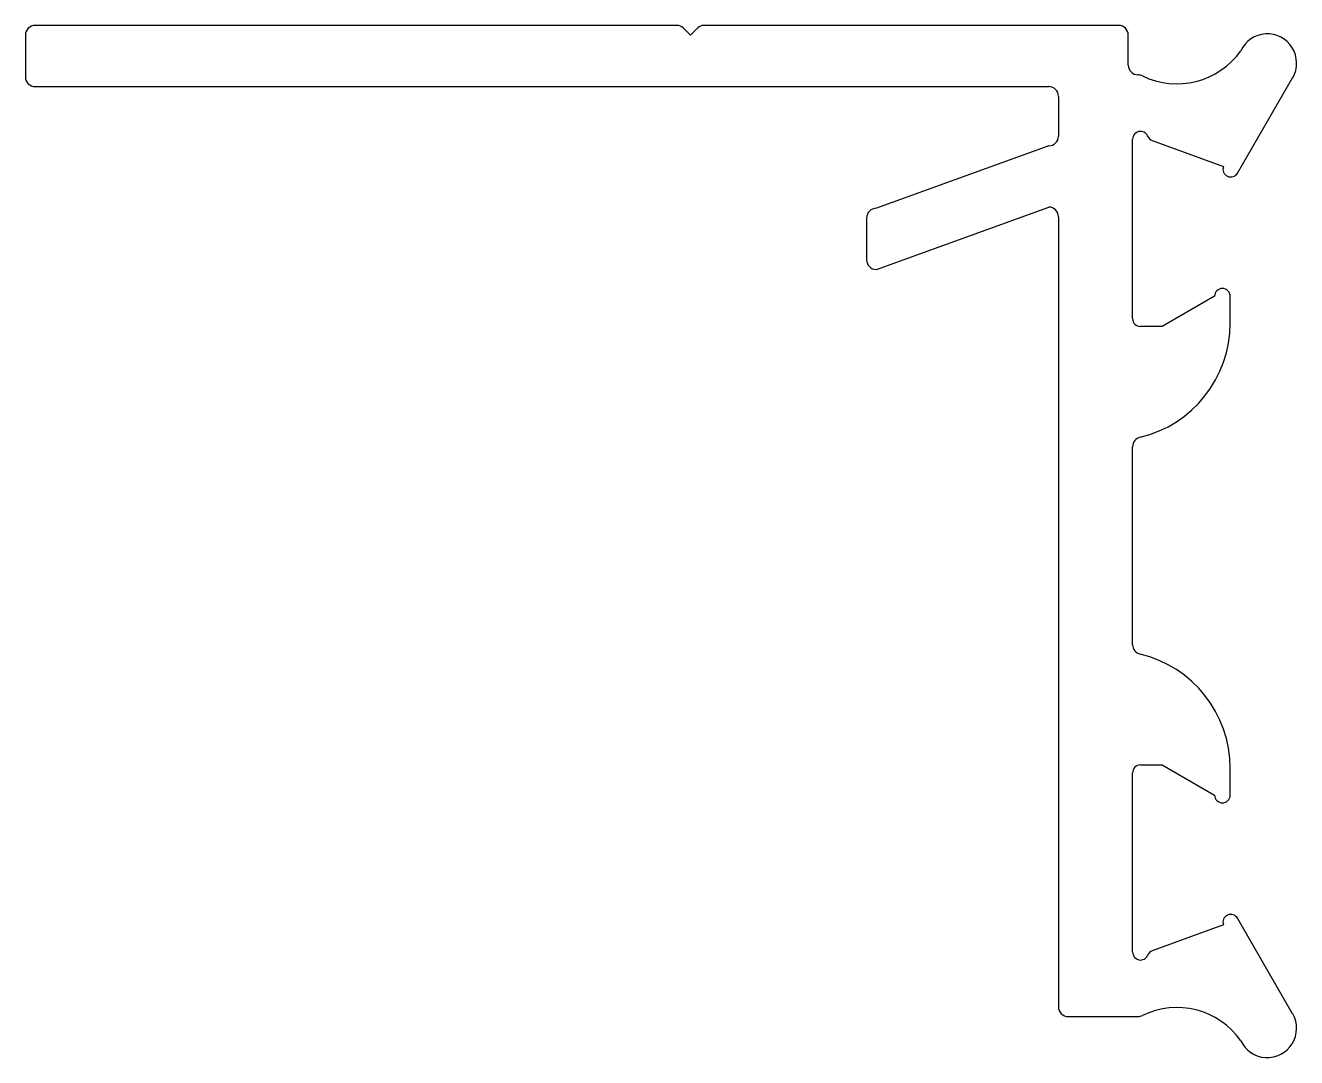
# Model space of a CAD drawing. Extents: x -20.2 to 12.4, y -18.8 to 7.6.
import ezdxf

# ---------------------------------------------------------------- set-up
doc = ezdxf.new("R2010")
doc.units = 0
doc.layers.get('0').update_dxf_attribs({"linetype": 'CONTINUOUS'})

msp = doc.modelspace()

# ---------------------------------------------------------------- linework, layer by layer
for p, q in [((-3.487, 7.636), (-19.939, 7.636)), ((-3.153, 7.386), (-3.343, 7.576)), ((-2.962, 7.576), (-3.153, 7.386)), ((7.813, 7.636), (-2.818, 7.636)), ((-20.189, 7.386), (-20.189, 6.316)), ((8.063, 6.62), (8.063, 7.386)), ((10.862, 3.851), (12.273, 6.296)), ((-19.939, 6.066), (6.024, 6.066)), ((6.274, 5.816), (6.274, 4.8)), ((8.174, 0.121), (8.174, 4.721)), ((8.677, 4.683), (10.5, 4.02)), ((6.024, 4.55), (1.61, 2.95)), ((1.61, 1.38), (6.024, 2.98)), ((1.36, 2.7), (1.36, 1.63)), ((6.274, 2.73), (6.274, -17.514)), ((10.274, 0.695), (8.934, -0.079)), ((10.674, 0.002), (10.674, 0.695)), ((8.934, -0.079), (8.374, -0.079)), ((8.174, -8.234), (8.174, -3.16)), ((8.374, -11.316), (8.934, -11.316)), ((8.934, -11.316), (10.274, -12.089)), ((10.674, -12.089), (10.674, -11.397)), ((8.174, -16.116), (8.174, -11.516)), ((12.273, -17.691), (10.862, -15.246)), ((10.5, -15.414), (8.677, -16.078)), ((6.524, -17.764), (8.313, -17.764))]:
    msp.add_line(p, q)
for centre, radius, start, end in [((-19.939, 7.386), 0.25, 90.0991, 180.0991), ((-3.487, 7.432), 0.203, 45, 90), ((-2.818, 7.432), 0.203, 90, 135), ((7.813, 7.386), 0.25, 360, 90), ((11.624, 6.671), 0.75, 330, 155.025), ((9.308, 8.138), 2, 243.803, 324.8875), ((8.313, 6.62), 0.25, 180, 270), ((-19.939, 6.316), 0.25, 180, 270), ((8.313, 6.116), 0.254, 63.803, 90), ((6.024, 5.816), 0.25, 360, 90), ((8.374, 4.721), 0.2, 22.3472, 180), ((6.024, 4.8), 0.25, 270, 360), ((8.746, 4.874), 0.203, 202.3472, 250), ((10.688, 3.951), 0.2, 160, 330), ((1.61, 2.7), 0.25, 90, 180), ((6.024, 2.73), 0.25, 0, 90), ((1.61, 1.63), 0.25, 180, 270), ((10.474, 0.695), 0.2, 0, 180), ((8.374, 0.121), 0.2, 180, 270), ((7.674, 0.002), 3, 283.3424, 360), ((8.424, -3.16), 0.25, 103.3424, 180), ((8.424, -8.234), 0.25, 180, 256.6576), ((7.674, -11.397), 3, 0, 76.6576), ((8.374, -11.516), 0.2, 90, 180), ((10.474, -12.089), 0.2, 180, 0), ((10.688, -15.346), 0.2, 30, 200), ((8.374, -16.116), 0.2, 180, 337.6528), ((8.746, -16.269), 0.203, 110, 157.6528), ((6.524, -17.514), 0.25, 180, 270), ((9.308, -19.533), 2, 35.1125, 116.197), ((8.313, -17.51), 0.254, 270, 296.197), ((11.624, -18.066), 0.75, 204.975, 30)]:
    msp.add_arc(centre, radius, start, end)

doc.saveas('drawing.dxf')
